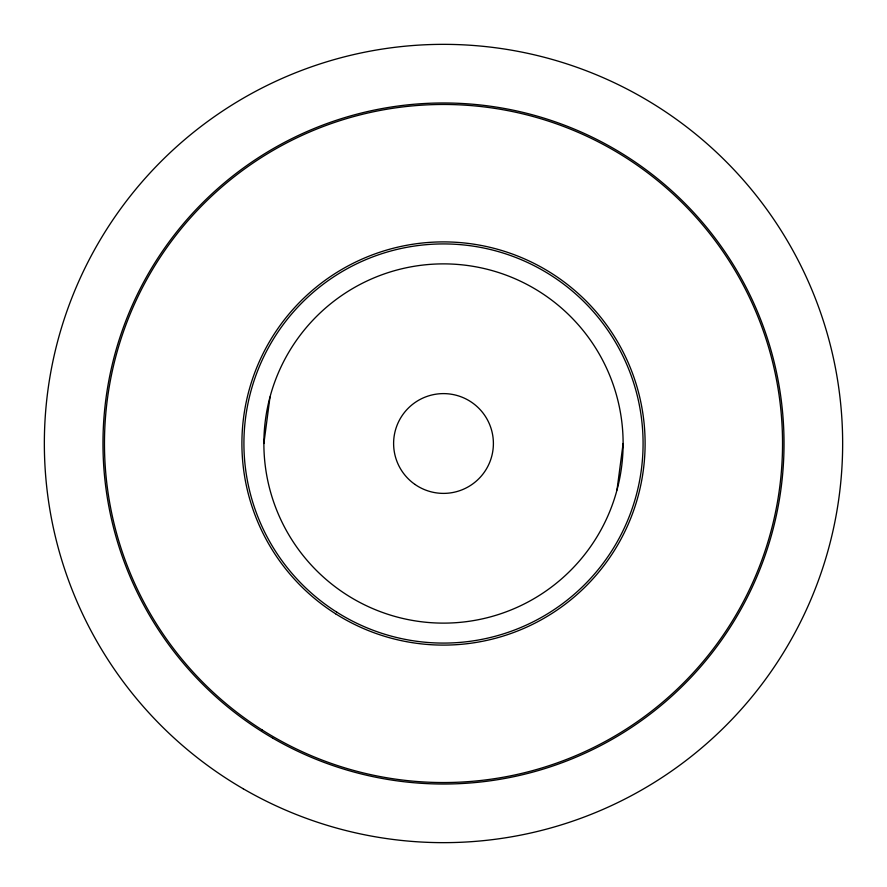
<?xml version="1.0" encoding="UTF-8"?>
<svg xmlns="http://www.w3.org/2000/svg" width="887" height="887" viewBox="0 0 887 887"><rect width="100%" height="100%" fill="white"/><g stroke="black" fill="none" stroke-linecap="round" stroke-linejoin="round"><path stroke-width="1.33" d="M263.882 443.5L270.003 397.01M616.997 489.99L623.117 443.5A179.617 179.617 0 0 0 353.691 287.942A179.617 179.617 0 0 0 353.691 599.058A179.617 179.617 0 0 0 623.117 443.5M414.994 484.446A49.894 49.894 0 0 0 493.216 447.713A49.894 49.894 0 0 0 422.29 398.341A49.894 49.894 0 0 0 414.994 484.446M272.631 738.051A340.519 340.519 0 0 0 784.019 444.199A340.519 340.519 0 0 0 273.85 148.251A340.519 340.519 0 0 0 272.631 738.051M243.215 788.765A399.15 399.15 0 0 0 842.65 444.32A399.15 399.15 0 0 0 244.635 97.415A399.15 399.15 0 0 0 243.215 788.765M262.064 729.912A339.045 339.045 0 0 0 782.256 457.426A339.045 339.045 0 0 0 286.179 143.173A339.045 339.045 0 0 0 262.064 729.912M336.694 612.097A199.575 199.575 0 0 0 642.909 451.694A199.575 199.575 0 0 0 350.897 266.71A199.575 199.575 0 0 0 336.694 612.097M335.619 613.804A201.604 201.604 0 0 0 644.938 451.782A201.604 201.604 0 0 0 349.955 264.914A201.604 201.604 0 0 0 335.619 613.804"/></g></svg>
